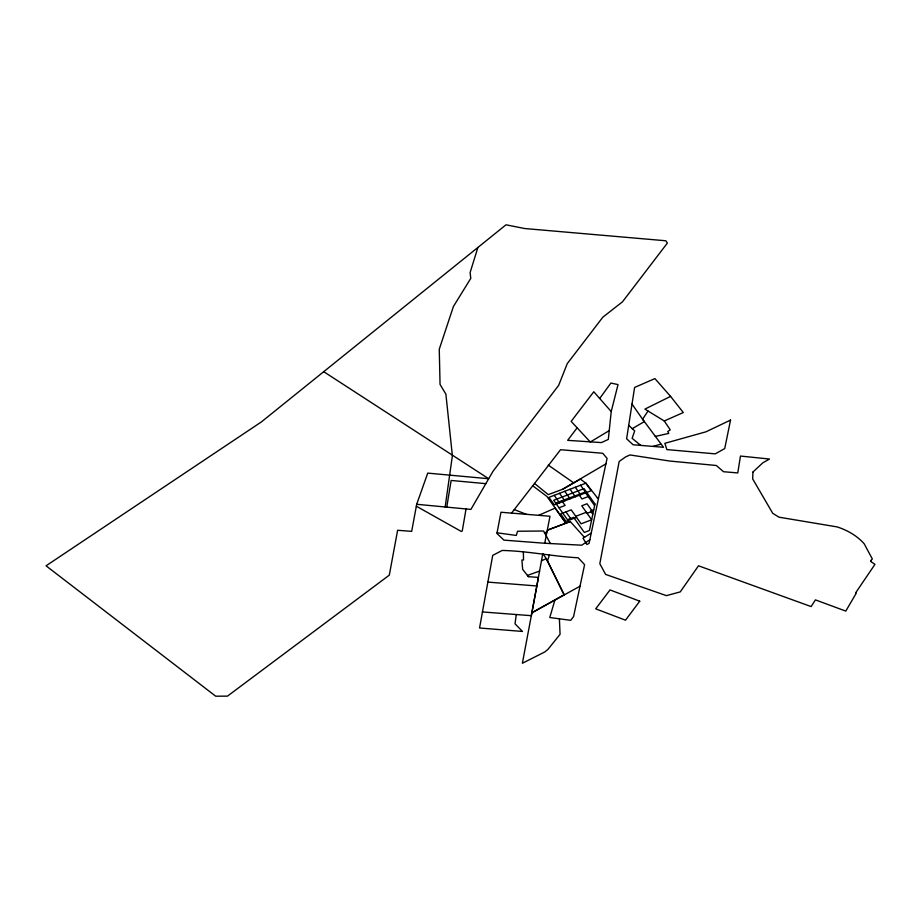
<?xml version="1.0" encoding="UTF-8"?>
<svg xmlns="http://www.w3.org/2000/svg" width="921" height="921" viewBox="0 0 921 921"><rect width="100%" height="100%" fill="white"/><g stroke="black" fill="none" stroke-linecap="round" stroke-linejoin="round"><path stroke-width="1.38" d="M599.698 398.459L610.911 383.044L618.026 384.598L611.222 411.549L608.309 439.432L601.401 442.587L567.658 440.342L577.145 427.816M516.278 614.537L515.035 623.828L522.483 631.449L479.553 627.995L492.712 555.386L502.198 550.447C527.883 551.023 552.761 556.422 578.215 557.781L584.593 564.677L573.576 616.552L570.721 620.328L549.768 617.519L554.96 599.893M648.016 411.019L642.605 419.239L663.5 447.284L633.095 444.762L626.614 438.787L634.604 387.442L654.9 378.589L670.58 396.387L683.301 412.539L664.26 420.978L644.896 409.108L670.58 396.387M466.049 508.956L462.261 530.922L461.306 531.463L416.338 506.216M580.103 586.159L531.866 612.81L542.803 553.59L546.303 558.644L564.124 594.759L531.866 612.81L522.368 663.258L544.806 651.953L547.983 649.34L560.06 634.339L559.392 618.59M539.614 571.043L527.468 575.441L528.447 576.673L538.428 577.421L531.325 615.688L482.374 611.935M416.695 504.282L411.675 531.359L397.619 530.277L389.307 575.141L227.475 696.138L215.687 696.195L46.05 565.816L261.368 421.933L506.009 224.805L524.636 228.523L665.825 240.772L667.38 243.063L622.515 301.789L602.841 317.192L567.267 363.599L558.656 385.369L493.057 471.195L470.907 509.417L416.695 504.282L427.735 473.118L488.694 478.736L323.732 371.693M544.748 543.252L549.998 516.255L500.978 512.249L496.937 533.466L503.948 540.132L544.748 543.252L581.75 545.197L589.843 539.752L598.351 499.055L586.055 483.341L580.403 479.127L562.823 489.178L548.26 494.612L534.537 483.456L560.544 449.713L602.714 453.27L607.077 458.359L598.443 498.641L597.349 497.766M589.843 539.752L589.095 543.321L586.953 544.518L582.981 538.267L591.259 533.052M477.907 247.45L470.09 272.616L470.781 278.372L453.374 306.589L439.259 349.255L440.054 384.414L445.891 394.176L452.384 455.757L445.154 506.976L446.766 507.114L451.14 480.451L485.828 483.663M547.488 561.039L549.388 554.937M511.5 513.147L534.537 483.456M605.891 463.885L562.823 489.178M608.919 430.821L590.303 441.999L571.158 421.369L593.78 391.759L611.222 411.549M628.698 425.306L632.278 428.645L644.286 421.645L631.99 404.043M541.49 560.797L546.303 558.644L564.124 594.759M538.658 515.346L555.167 508.081L565.885 523.186L570.272 521.528L584.478 537.38M559.001 507.793L565.114 505.445L561.81 500.782M588.22 496.569L581.98 498.963L578.779 494.439M575.786 516.301L586.332 512.249M593.746 509.739L590.499 510.982L592.802 514.24M576.534 517.349L565.989 521.401L560.659 513.883L571.204 509.843L581.105 523.819L591.65 519.766L581.75 505.79L587.022 503.764L592.341 511.282L587.068 513.308M570.272 521.528L547.293 530.208L565.885 523.186L546.982 496.511L532.775 485.804M555.651 503.073L585.042 492.102L594.609 505.594M653.001 446.397L660.956 444.152M544.484 532.729L546.936 532.039M655.245 436.45L668.773 433.388L667.76 431.535L670.258 429.842L664.26 420.978M487.716 582.084L536.828 585.975M497.052 532.81L516.29 535.446L517.533 531.244L543.574 531.014L550.378 543.459M514.252 509.589L526.421 514.355M548.271 465.093L573.783 482.915M640.728 445.384L632.117 438.304L634.684 430.901L632.278 428.645M528.447 576.673L522.656 569.397L521.908 559.991L523.554 559.945L523.358 552.082M580.575 485.217L585.894 492.723M575.303 487.244L580.633 494.75M570.03 489.27L575.36 496.776M564.757 491.284L570.087 498.802M559.496 493.311L564.815 500.828M554.223 495.337L559.542 502.854M565.931 511.869L571.262 519.375M752.929 472.036L752.687 478.932L772.731 513.308L778.936 517.176L837.166 526.916A64.62 46.637 -2.3 0 1 864.163 543.758L872.348 558.989L870.702 560.67L871.404 561.096L870.852 561.568L874.95 564.366L855.586 592.94L856.254 593.182L845.789 611.095L815.419 599.882L811.113 606.571L698.498 565.793L680.262 591.892L666.401 595.634L605.615 574.416L599.824 563.698L619.165 461.479L625.67 456.885L629.964 454.951L669.567 461.018L716.331 465.496L723.515 471.713L737.779 472.934L740.461 456.056L769.507 459.038L762.807 462.826L752.929 472.036M730.537 420.08L724.723 448.585L715.249 453.857L666.873 449.598L664.858 443.312L705.97 431.811L730.537 420.08M594.943 504.006L589.417 530.496L584.328 532.442L573.633 517.36L567.463 519.732L553.682 500.287L584.041 488.625L594.943 504.006M639.738 601.183L625.509 620.201L595.714 608.827L610.013 589.924L639.738 601.183M585.848 483.191L548.951 497.363L554.269 504.869L591.167 490.709L585.848 483.191"/></g></svg>
